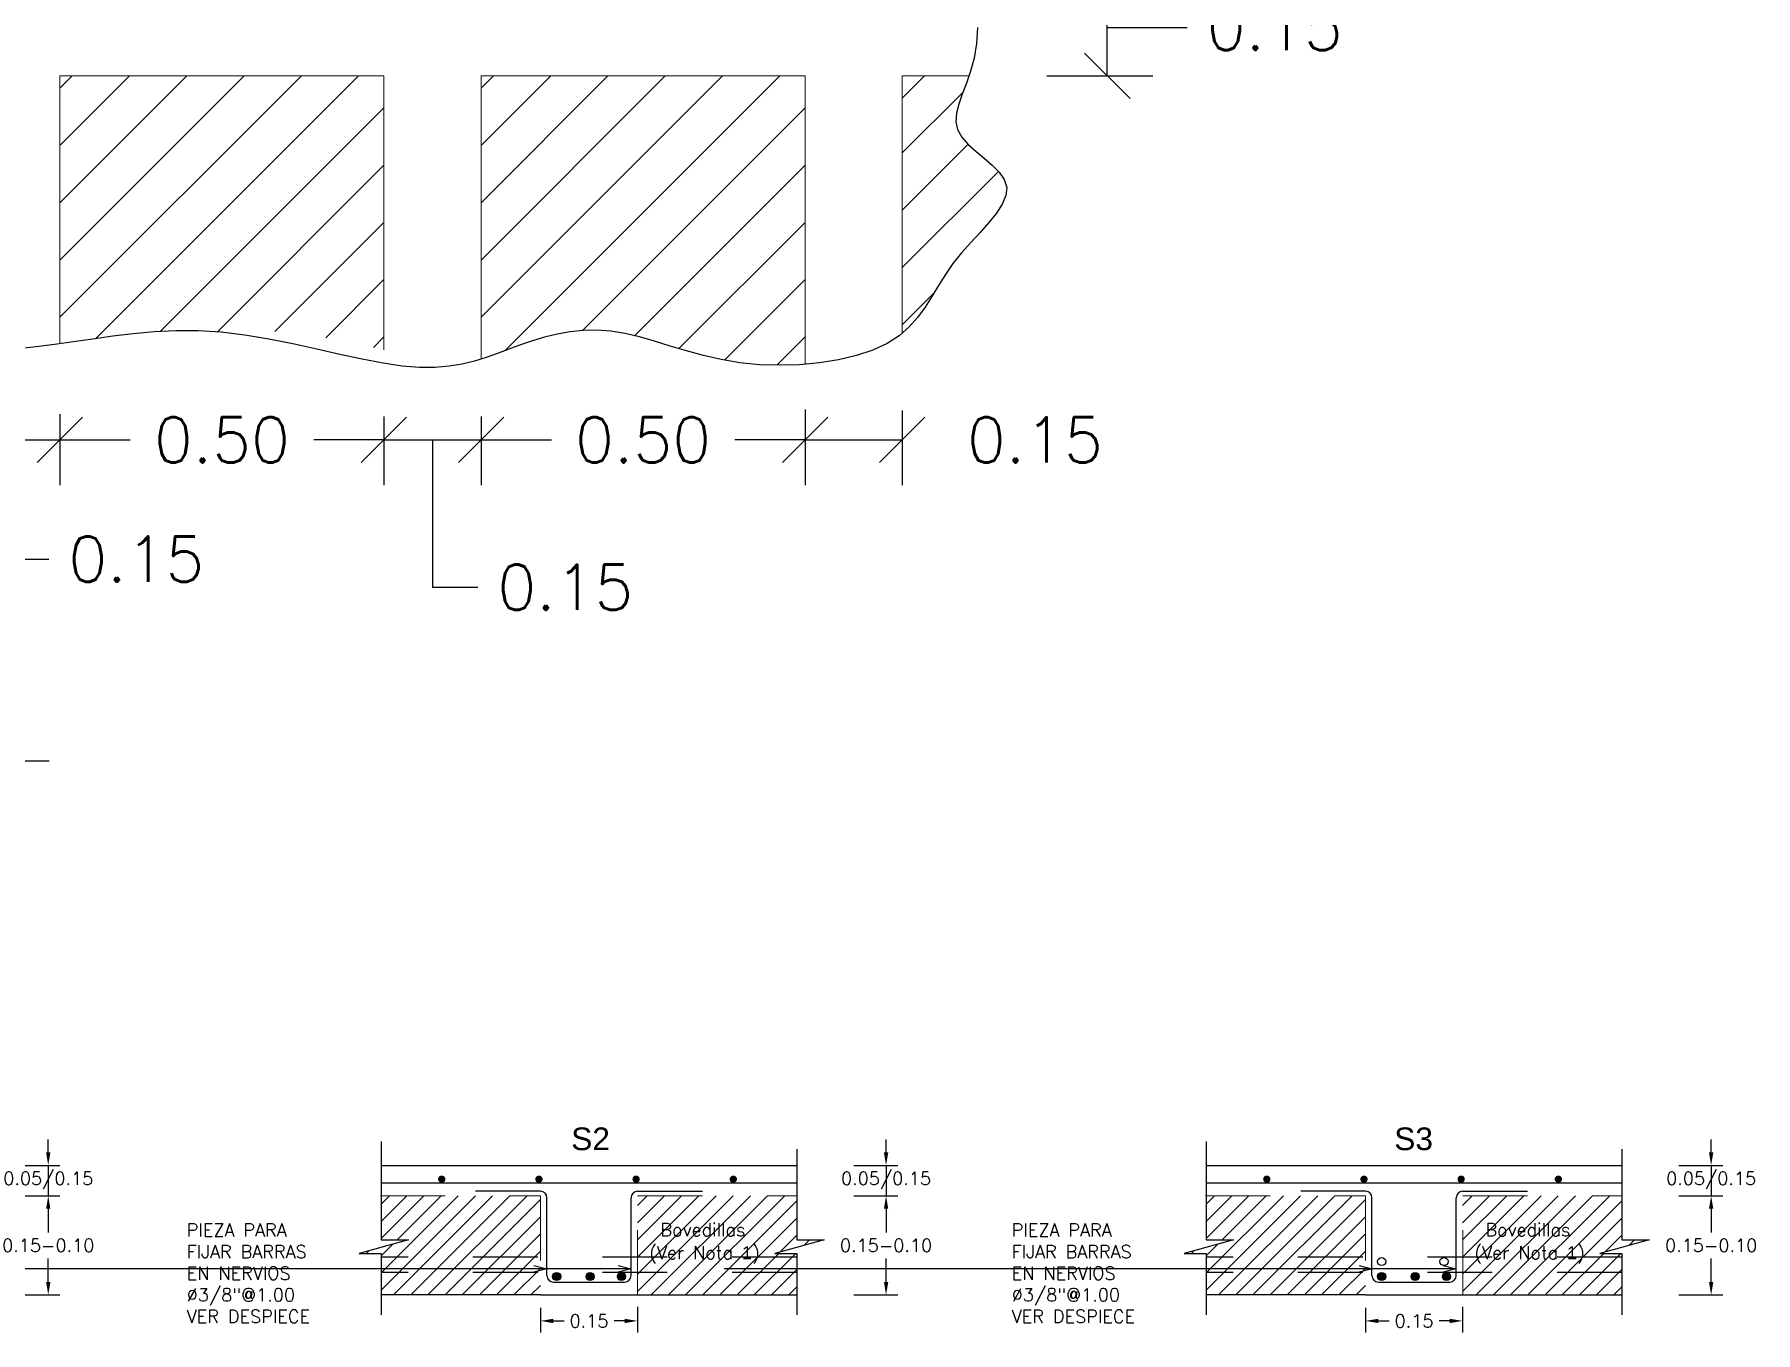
# Model space of a CAD drawing. Header units: metres. Extents: x -44 to 358, y -286 to 66.
# Drawn here: x 6.438 to 9.094, y 18.957 to 20.96 of the extents above; entities that cross this region are included whole.
import ezdxf

# ---------------------------------------------------------------- set-up
doc = ezdxf.new("R2010")
doc.units = ezdxf.units.M
doc.header["$LTSCALE"] = 0.3
doc.header["$PDMODE"] = 3
doc.linetypes.add('HIDDEN', pattern=[9.525, 6.35, -3.175])
doc.linetypes.add('HIDDEN2', pattern=[4.7625, 3.175, -1.5875])
for name, color, linetype in [('ACERO', 5, 'Continuous'), ('BORDE', 7, 'Continuous'), ('BP', 3, 'Continuous'), ('DIMTEXTO', 4, 'Continuous'), ('HATCH MUROS', 8, 'Continuous')]:
    doc.layers.add(name, color=color, linetype=linetype)
for name, color, linetype, lineweight in [('BOVEDILLA', 8, 'Continuous', 5), ('DETALLES', 7, 'Continuous', 20), ('Losa', 8, 'HIDDEN', 18)]:
    doc.layers.add(name, color=color, linetype=linetype, lineweight=lineweight)
doc.styles.add('Arial', font='arial.ttf')
doc.styles.add('SIMPLEX', font='simplex_.ttf', dxfattribs={"height": 0.2})
doc.styles.add('SMPLEX', font='simplex.shx')
doc.dimstyles.new('DIM-30', dxfattribs={"dimscale": 0.35, "dimtxt": 0.2, "dimasz": 0.2, "dimexe": 0.2, "dimexo": 0.2, "dimgap": 0.1, "dimtad": 0, "dimtih": 1, "dimtoh": 1, "dimzin": 0, "dimdsep": 46, "dimtxsty": 'SMPLEX', "dimblk1": 'OBLIQUE', "dimblk2": 'OBLIQUE', "dimsah": 1, "dimcen": 0.2, "dimclrd": 4, "dimclre": 4, "dimclrt": 4, "dimadec": 0, "dimazin": 0, "dimtfac": 1, "dimtmove": 0, "dimatfit": 3, "dimldrblk": 'OPEN30', "dimfxl": 1, "dimtolj": 1, "dimtzin": 0, "dimarcsym": 0})
doc.dimstyles.new('DIM10', dxfattribs={"dimscale": 0.1, "dimtxt": 0.2, "dimasz": 0.2, "dimexe": 0.18, "dimexo": 0.0625, "dimgap": 0.1, "dimtad": 0, "dimtih": 1, "dimtoh": 1, "dimzin": 0, "dimdsep": 46, "dimtxsty": 'SIMPLEX', "dimcen": 0.09, "dimclrd": 4, "dimclre": 4, "dimclrt": 4, "dimadec": 0, "dimazin": 0, "dimtfac": 1, "dimtofl": 0, "dimtmove": 0, "dimatfit": 3, "dimfxl": 0.5, "dimfxlon": 1, "dimtolj": 1, "dimtzin": 0, "dimarcsym": 0})
pattern_1 = [(45, (-873.293975, 829.659767), (-0.01325825215, 0.01325825215), [])]
pattern_2 = [(45, (-872.020597, 829.659767), (-0.01325825215, 0.01325825215), [])]

# ---------------------------------------------------------------- blocks, each defined once
blk = doc.blocks.new('_OBLIQUE')
at = {"color": 0, "linetype": 'ByBlock'}
blk.add_line((-0.5, -0.5), (0.5, 0.5), dxfattribs=at)
blk = doc.blocks.new('*D461')
at = {"layer": 'DEFPOINTS', "color": 0, "transparency": 16777216}
for p in [(7.9326, 21.0462), (8.0937, 21.0462), (7.9302, 20.8962)]:
    blk.add_point(p, dxfattribs=at)
at = {"layer": 'DIMTEXTO', "color": 4, "lineweight": -2, "transparency": 16777216}
for p, q in [((8.0026, 21.0462), (8.1637, 21.0462)), ((8.0937, 20.8962), (8.0937, 21.0462)), ((8.0937, 20.9712), (8.1471, 20.9712)), ((8.1471, 20.9712), (8.2171, 20.9712)), ((8.0002, 20.8962), (8.1637, 20.8962))]:
    blk.add_line(p, q, dxfattribs=at)
at = {"layer": 'DIMTEXTO', "color": 4, "lineweight": -2, "transparency": 16777216, "xscale": 0.06999999999999999, "yscale": 0.06999999999999999, "zscale": 0.06999999999999999}
for p, rotation in [((8.0937, 21.0462), 90), ((8.0937, 20.8962), 270)]:
    blk.add_blockref('_OBLIQUE', p, dxfattribs=dict(at, rotation=rotation))
at = {"layer": 'DIMTEXTO', "color": 4, "transparency": 16777216, "insert": (8.3521, 20.9712), "char_height": 0.07, "attachment_point": 5, "style": 'SMPLEX'}
blk.add_mtext('\\A1;0.15', dxfattribs=at)
blk = doc.blocks.new('_Open30')
at = {"color": 0, "lineweight": -2}
for p, q in [((-1, 0.268), (0, 0)), ((0, 0), (-1, -0.268)), ((0, 0), (-1, 0))]:
    blk.add_line(p, q, dxfattribs=at)
blk = doc.blocks.new('*D465')
at = {"layer": 'DEFPOINTS', "color": 0, "transparency": 16777216}
for p in [(6.3316, 20.4502), (6.4772, 20.4444), (6.4772, 20.3345)]:
    blk.add_point(p, dxfattribs=at)
at = {"layer": 'DIMTEXTO', "color": 4, "lineweight": -2, "transparency": 16777216}
for p, q in [((6.3316, 20.3802), (6.3316, 20.2645)), ((6.4772, 20.3744), (6.4772, 20.2645)), ((6.3316, 20.3345), (6.4772, 20.3345)), ((6.4044, 20.3345), (6.3901, 20.1505)), ((6.3901, 20.1505), (6.4601, 20.1505))]:
    blk.add_line(p, q, dxfattribs=at)
at = {"layer": 'DIMTEXTO', "color": 4, "lineweight": -2, "transparency": 16777216, "xscale": 0.06999999999999999, "yscale": 0.06999999999999999, "zscale": 0.06999999999999999, "rotation": 180}
blk.add_blockref('_OBLIQUE', (6.3316, 20.3345), dxfattribs=at)
at = {"layer": 'DIMTEXTO', "color": 4, "lineweight": -2, "transparency": 16777216, "xscale": 0.06999999999999999, "yscale": 0.06999999999999999, "zscale": 0.06999999999999999}
blk.add_blockref('_OBLIQUE', (6.4772, 20.3345), dxfattribs=at)
at = {"layer": 'DIMTEXTO', "color": 4, "transparency": 16777216, "insert": (6.5951, 20.1505), "char_height": 0.07, "attachment_point": 5, "style": 'SMPLEX'}
blk.add_mtext('\\A1;0.15', dxfattribs=at)
blk = doc.blocks.new('*D466')
at = {"layer": 'DEFPOINTS', "color": 0, "transparency": 16777216}
for p in [(6.4772, 20.4444), (6.9772, 20.4404), (6.9772, 20.3345)]:
    blk.add_point(p, dxfattribs=at)
at = {"layer": 'DIMTEXTO', "color": 4, "lineweight": -2, "transparency": 16777216}
for p, q in [((6.4772, 20.3744), (6.4772, 20.2645)), ((6.9772, 20.3704), (6.9772, 20.2645)), ((6.4772, 20.3345), (6.5856, 20.3345)), ((6.9772, 20.3345), (6.8689, 20.3345))]:
    blk.add_line(p, q, dxfattribs=at)
at = {"layer": 'DIMTEXTO', "color": 4, "lineweight": -2, "transparency": 16777216, "xscale": 0.06999999999999999, "yscale": 0.06999999999999999, "zscale": 0.06999999999999999, "rotation": 180}
blk.add_blockref('_OBLIQUE', (6.4772, 20.3345), dxfattribs=at)
at = {"layer": 'DIMTEXTO', "color": 4, "lineweight": -2, "transparency": 16777216, "xscale": 0.06999999999999999, "yscale": 0.06999999999999999, "zscale": 0.06999999999999999}
blk.add_blockref('_OBLIQUE', (6.9772, 20.3345), dxfattribs=at)
at = {"layer": 'DIMTEXTO', "color": 4, "transparency": 16777216, "insert": (6.7272, 20.3345), "char_height": 0.07, "attachment_point": 5, "style": 'SMPLEX'}
blk.add_mtext('\\A1;0.50', dxfattribs=at)
blk = doc.blocks.new('*D467')
at = {"layer": 'DEFPOINTS', "color": 0, "transparency": 16777216}
for p in [(6.9772, 20.4404), (7.1272, 20.4405), (7.1272, 20.3345)]:
    blk.add_point(p, dxfattribs=at)
at = {"layer": 'DIMTEXTO', "color": 4, "lineweight": -2, "transparency": 16777216}
for p, q in [((6.9772, 20.3704), (6.9772, 20.2645)), ((7.1272, 20.3705), (7.1272, 20.2645)), ((6.9772, 20.3345), (7.1272, 20.3345)), ((7.0522, 20.3345), (7.0522, 20.107)), ((7.0522, 20.107), (7.1222, 20.107))]:
    blk.add_line(p, q, dxfattribs=at)
at = {"layer": 'DIMTEXTO', "color": 4, "lineweight": -2, "transparency": 16777216, "xscale": 0.06999999999999999, "yscale": 0.06999999999999999, "zscale": 0.06999999999999999, "rotation": 180}
blk.add_blockref('_OBLIQUE', (6.9772, 20.3345), dxfattribs=at)
at = {"layer": 'DIMTEXTO', "color": 4, "lineweight": -2, "transparency": 16777216, "xscale": 0.06999999999999999, "yscale": 0.06999999999999999, "zscale": 0.06999999999999999}
blk.add_blockref('_OBLIQUE', (7.1272, 20.3345), dxfattribs=at)
at = {"layer": 'DIMTEXTO', "color": 4, "transparency": 16777216, "insert": (7.2572, 20.107), "char_height": 0.07, "attachment_point": 5, "style": 'SMPLEX'}
blk.add_mtext('\\A1;0.15', dxfattribs=at)
blk = doc.blocks.new('*D468')
at = {"layer": 'DEFPOINTS', "color": 0, "transparency": 16777216}
for p in [(7.1272, 20.4405), (7.6272, 20.4513), (7.6272, 20.3345)]:
    blk.add_point(p, dxfattribs=at)
at = {"layer": 'DIMTEXTO', "color": 4, "lineweight": -2, "transparency": 16777216}
for p, q in [((7.6272, 20.3813), (7.6272, 20.2645)), ((7.1272, 20.3705), (7.1272, 20.2645)), ((7.1272, 20.3345), (7.2356, 20.3345)), ((7.6272, 20.3345), (7.5189, 20.3345))]:
    blk.add_line(p, q, dxfattribs=at)
at = {"layer": 'DIMTEXTO', "color": 4, "lineweight": -2, "transparency": 16777216, "xscale": 0.06999999999999999, "yscale": 0.06999999999999999, "zscale": 0.06999999999999999, "rotation": 180}
blk.add_blockref('_OBLIQUE', (7.1272, 20.3345), dxfattribs=at)
at = {"layer": 'DIMTEXTO', "color": 4, "lineweight": -2, "transparency": 16777216, "xscale": 0.06999999999999999, "yscale": 0.06999999999999999, "zscale": 0.06999999999999999}
blk.add_blockref('_OBLIQUE', (7.6272, 20.3345), dxfattribs=at)
at = {"layer": 'DIMTEXTO', "color": 4, "transparency": 16777216, "insert": (7.3772, 20.3345), "char_height": 0.07, "attachment_point": 5, "style": 'SMPLEX'}
blk.add_mtext('\\A1;0.50', dxfattribs=at)
blk = doc.blocks.new('*D469')
at = {"layer": 'DEFPOINTS', "color": 0, "transparency": 16777216}
for p in [(7.6272, 20.4513), (7.7772, 20.4498), (7.7772, 20.3345)]:
    blk.add_point(p, dxfattribs=at)
at = {"layer": 'DIMTEXTO', "color": 4, "lineweight": -2, "transparency": 16777216}
for p, q in [((7.6272, 20.3813), (7.6272, 20.2645)), ((7.7772, 20.3798), (7.7772, 20.2645)), ((7.6272, 20.3345), (7.7772, 20.3345))]:
    blk.add_line(p, q, dxfattribs=at)
at = {"layer": 'DIMTEXTO', "color": 4, "lineweight": -2, "transparency": 16777216, "xscale": 0.06999999999999999, "yscale": 0.06999999999999999, "zscale": 0.06999999999999999, "rotation": 180}
blk.add_blockref('_OBLIQUE', (7.6272, 20.3345), dxfattribs=at)
at = {"layer": 'DIMTEXTO', "color": 4, "lineweight": -2, "transparency": 16777216, "xscale": 0.06999999999999999, "yscale": 0.06999999999999999, "zscale": 0.06999999999999999}
blk.add_blockref('_OBLIQUE', (7.7772, 20.3345), dxfattribs=at)
at = {"layer": 'DIMTEXTO', "color": 4, "transparency": 16777216, "insert": (7.982, 20.3345), "char_height": 0.07, "attachment_point": 5, "style": 'SMPLEX'}
blk.add_mtext('\\A1;0.15', dxfattribs=at)
blk = doc.blocks.new('*D199')
at = {"layer": 'DEFPOINTS', "color": 0, "transparency": 16777216}
for p in [(7.2187, 19.0013), (7.3687, 19.0029), (7.3687, 18.9748)]:
    blk.add_point(p, dxfattribs=at)
at = {"layer": 'DIMTEXTO', "color": 4, "lineweight": -2, "transparency": 16777216}
for p, q in [((7.2187, 18.995), (7.2187, 18.9568)), ((7.3687, 18.9966), (7.3687, 18.9568)), ((7.2387, 18.9748), (7.2552, 18.9748)), ((7.3487, 18.9748), (7.3323, 18.9748))]:
    blk.add_line(p, q, dxfattribs=at)
at = {"layer": 'DIMTEXTO', "color": 4, "transparency": 16777216}
for points in [[(7.2387, 18.9781), (7.2387, 18.9714), (7.2187, 18.9748)], [(7.3487, 18.9781), (7.3487, 18.9714), (7.3687, 18.9748)]]:
    blk.add_solid(points, dxfattribs=at)
at = {"layer": 'DIMTEXTO', "color": 4, "transparency": 16777216, "insert": (7.2937, 18.9748), "char_height": 0.02, "attachment_point": 5, "style": 'SMPLEX'}
blk.add_mtext('\\A1;0.15', dxfattribs=at)
blk = doc.blocks.new('*D200')
at = {"layer": 'DEFPOINTS', "color": 0, "transparency": 16777216}
for p in [(8.4921, 19.0013), (8.6421, 19.0029), (8.6421, 18.9748)]:
    blk.add_point(p, dxfattribs=at)
at = {"layer": 'DIMTEXTO', "color": 4, "lineweight": -2, "transparency": 16777216}
for p, q in [((8.4921, 18.995), (8.4921, 18.9568)), ((8.6421, 18.9966), (8.6421, 18.9568)), ((8.5121, 18.9748), (8.5286, 18.9748)), ((8.6221, 18.9748), (8.6057, 18.9748))]:
    blk.add_line(p, q, dxfattribs=at)
at = {"layer": 'DIMTEXTO', "color": 4, "transparency": 16777216}
for points in [[(8.5121, 18.9781), (8.5121, 18.9714), (8.4921, 18.9748)], [(8.6221, 18.9781), (8.6221, 18.9714), (8.6421, 18.9748)]]:
    blk.add_solid(points, dxfattribs=at)
at = {"layer": 'DIMTEXTO', "color": 4, "transparency": 16777216, "insert": (8.5671, 18.9748), "char_height": 0.02, "attachment_point": 5, "style": 'SMPLEX'}
blk.add_mtext('\\A1;0.15', dxfattribs=at)
blk = doc.blocks.new('*D368')
at = {"layer": 'DEFPOINTS', "color": 0, "transparency": 16777216}
for p in [(8.8879, 19.2148), (8.8879, 19.1678), (9.0256, 19.1678)]:
    blk.add_point(p, dxfattribs=at)
at = {"layer": 'DIMTEXTO', "color": 4, "lineweight": -2, "transparency": 16777216}
for p, q in [((9.0256, 19.2348), (9.0256, 19.2548)), ((8.9756, 19.2148), (9.0436, 19.2148)), ((9.0256, 19.2148), (9.0256, 19.1678)), ((8.9756, 19.1678), (9.0436, 19.1678)), ((9.0256, 19.1478), (9.0256, 19.1278))]:
    blk.add_line(p, q, dxfattribs=at)
at = {"layer": 'DIMTEXTO', "color": 4, "transparency": 16777216}
for points in [[(9.0223, 19.2348), (9.029, 19.2348), (9.0256, 19.2148)], [(9.0223, 19.1478), (9.029, 19.1478), (9.0256, 19.1678)]]:
    blk.add_solid(points, dxfattribs=at)
at = {"layer": 'DIMTEXTO', "color": 4, "transparency": 16777216, "insert": (9.0256, 19.1913), "char_height": 0.02, "attachment_point": 5, "style": 'SMPLEX'}
blk.add_mtext('\\A1;0.05/0.15', dxfattribs=at)
blk = doc.blocks.new('*D684')
at = {"layer": 'DEFPOINTS', "color": 0, "transparency": 16777216}
for p in [(8.8879, 19.1678), (8.8879, 19.0148), (9.0256, 19.0148)]:
    blk.add_point(p, dxfattribs=at)
at = {"layer": 'DIMTEXTO', "color": 4, "lineweight": -2, "transparency": 16777216}
for p, q in [((8.9756, 19.1678), (9.0436, 19.1678)), ((9.0256, 19.1478), (9.0256, 19.1113)), ((9.0256, 19.0348), (9.0256, 19.0713)), ((8.9756, 19.0148), (9.0436, 19.0148))]:
    blk.add_line(p, q, dxfattribs=at)
at = {"layer": 'DIMTEXTO', "color": 4, "transparency": 16777216}
for points in [[(9.0223, 19.1478), (9.029, 19.1478), (9.0256, 19.1678)], [(9.0223, 19.0348), (9.029, 19.0348), (9.0256, 19.0148)]]:
    blk.add_solid(points, dxfattribs=at)
at = {"layer": 'DIMTEXTO', "color": 4, "transparency": 16777216, "insert": (9.0256, 19.0913), "char_height": 0.02, "width": 0.057143, "attachment_point": 5, "style": 'SMPLEX'}
blk.add_mtext('\\A1;0.15-0.10', dxfattribs=at)
blk = doc.blocks.new('*D685')
at = {"layer": 'DEFPOINTS', "color": 0, "transparency": 16777216}
for p in [(7.6145, 19.2148), (7.6145, 19.1678), (7.7522, 19.1678)]:
    blk.add_point(p, dxfattribs=at)
at = {"layer": 'DIMTEXTO', "color": 4, "lineweight": -2, "transparency": 16777216}
for p, q in [((7.7522, 19.2348), (7.7522, 19.2548)), ((7.7022, 19.2148), (7.7702, 19.2148)), ((7.7522, 19.2148), (7.7522, 19.1678)), ((7.7022, 19.1678), (7.7702, 19.1678)), ((7.7522, 19.1478), (7.7522, 19.1278))]:
    blk.add_line(p, q, dxfattribs=at)
at = {"layer": 'DIMTEXTO', "color": 4, "transparency": 16777216}
for points in [[(7.7489, 19.2348), (7.7556, 19.2348), (7.7522, 19.2148)], [(7.7489, 19.1478), (7.7556, 19.1478), (7.7522, 19.1678)]]:
    blk.add_solid(points, dxfattribs=at)
at = {"layer": 'DIMTEXTO', "color": 4, "transparency": 16777216, "insert": (7.7522, 19.1913), "char_height": 0.02, "attachment_point": 5, "style": 'SMPLEX'}
blk.add_mtext('\\A1;0.05/0.15', dxfattribs=at)
blk = doc.blocks.new('*D686')
at = {"layer": 'DEFPOINTS', "color": 0, "transparency": 16777216}
for p in [(7.6145, 19.1678), (7.6145, 19.0148), (7.7522, 19.0148)]:
    blk.add_point(p, dxfattribs=at)
at = {"layer": 'DIMTEXTO', "color": 4, "lineweight": -2, "transparency": 16777216}
for p, q in [((7.7022, 19.1678), (7.7702, 19.1678)), ((7.7522, 19.1478), (7.7522, 19.1113)), ((7.7522, 19.0348), (7.7522, 19.0713)), ((7.7022, 19.0148), (7.7702, 19.0148))]:
    blk.add_line(p, q, dxfattribs=at)
at = {"layer": 'DIMTEXTO', "color": 4, "transparency": 16777216}
for points in [[(7.7489, 19.1478), (7.7556, 19.1478), (7.7522, 19.1678)], [(7.7489, 19.0348), (7.7556, 19.0348), (7.7522, 19.0148)]]:
    blk.add_solid(points, dxfattribs=at)
at = {"layer": 'DIMTEXTO', "color": 4, "transparency": 16777216, "insert": (7.7522, 19.0913), "char_height": 0.02, "width": 0.057143, "attachment_point": 5, "style": 'SMPLEX'}
blk.add_mtext('\\A1;0.15-0.10', dxfattribs=at)
blk = doc.blocks.new('*D687')
at = {"layer": 'DEFPOINTS', "color": 0, "transparency": 16777216}
for p in [(6.3213, 19.2148), (6.3213, 19.1678), (6.4591, 19.1678)]:
    blk.add_point(p, dxfattribs=at)
at = {"layer": 'DIMTEXTO', "color": 4, "lineweight": -2, "transparency": 16777216}
for p, q in [((6.4591, 19.2348), (6.4591, 19.2548)), ((6.4091, 19.2148), (6.4771, 19.2148)), ((6.4591, 19.2148), (6.4591, 19.1678)), ((6.4091, 19.1678), (6.4771, 19.1678)), ((6.4591, 19.1478), (6.4591, 19.1278))]:
    blk.add_line(p, q, dxfattribs=at)
at = {"layer": 'DIMTEXTO', "color": 4, "transparency": 16777216}
for points in [[(6.4558, 19.2348), (6.4624, 19.2348), (6.4591, 19.2148)], [(6.4558, 19.1478), (6.4624, 19.1478), (6.4591, 19.1678)]]:
    blk.add_solid(points, dxfattribs=at)
at = {"layer": 'DIMTEXTO', "color": 4, "transparency": 16777216, "insert": (6.4591, 19.1913), "char_height": 0.02, "attachment_point": 5, "style": 'SMPLEX'}
blk.add_mtext('\\A1;0.05/0.15', dxfattribs=at)
blk = doc.blocks.new('*D688')
at = {"layer": 'DEFPOINTS', "color": 0, "transparency": 16777216}
for p in [(6.3213, 19.1678), (6.3213, 19.0148), (6.4591, 19.0148)]:
    blk.add_point(p, dxfattribs=at)
at = {"layer": 'DIMTEXTO', "color": 4, "lineweight": -2, "transparency": 16777216}
for p, q in [((6.4091, 19.1678), (6.4771, 19.1678)), ((6.4591, 19.1478), (6.4591, 19.1113)), ((6.4591, 19.0348), (6.4591, 19.0713)), ((6.4091, 19.0148), (6.4771, 19.0148))]:
    blk.add_line(p, q, dxfattribs=at)
at = {"layer": 'DIMTEXTO', "color": 4, "transparency": 16777216}
for points in [[(6.4558, 19.1478), (6.4624, 19.1478), (6.4591, 19.1678)], [(6.4558, 19.0348), (6.4624, 19.0348), (6.4591, 19.0148)]]:
    blk.add_solid(points, dxfattribs=at)
at = {"layer": 'DIMTEXTO', "color": 4, "transparency": 16777216, "insert": (6.4591, 19.0913), "char_height": 0.02, "width": 0.057143, "attachment_point": 5, "style": 'SMPLEX'}
blk.add_mtext('\\A1;0.15-0.10', dxfattribs=at)

msp = doc.modelspace()

# ---------------------------------------------------------------- hatches: boundary and pattern name
at = {"layer": 'ACERO'}
h = msp.add_hatch(color=256, dxfattribs=at)
edge = h.paths.add_edge_path()
edge.add_arc((7.2437444, 19.0432845), 0.00625, 0, 360)
h = msp.add_hatch(color=256, dxfattribs=at)
edge = h.paths.add_edge_path()
edge.add_arc((7.2953596, 19.0432845), 0.00625, 0, 360)
h = msp.add_hatch(color=256, dxfattribs=at)
edge = h.paths.add_edge_path()
edge.add_arc((7.3437444, 19.0432845), 0.00625, 0, 360)
h = msp.add_hatch(color=256, dxfattribs=at)
edge = h.paths.add_edge_path()
edge.add_arc((8.517122, 19.0432845), 0.00625, 0, 360)
h = msp.add_hatch(color=256, dxfattribs=at)
edge = h.paths.add_edge_path()
edge.add_arc((8.5687372, 19.0432845), 0.00625, 0, 360)
h = msp.add_hatch(color=256, dxfattribs=at)
edge = h.paths.add_edge_path()
edge.add_arc((8.617122, 19.0432845), 0.00625, 0, 360)
at = {"layer": 'HATCH MUROS'}
h = msp.add_hatch(dxfattribs=at)
h.set_pattern_fill('ANSI31', color=8, scale=0.15, style=0)
h.set_pattern_definition(pattern_1)
h.paths.add_polyline_path([(6.9730085, 19.07893), (6.9388535, 19.07893), (7.0150453, 19.0999175), (6.9730085, 19.0999175), (6.9730085, 19.1677845), (7.2187564, 19.1677845), (7.2187564, 19.0147845), (6.9730085, 19.0147845)])
h = msp.add_hatch(dxfattribs=at)
h.set_pattern_fill('ANSI31', color=8, scale=0.15, style=0)
h.set_pattern_definition(pattern_1)
h.paths.add_polyline_path([(7.6144803, 19.07893), (7.5803253, 19.07893), (7.6565171, 19.0999175), (7.6144803, 19.0999175), (7.6144803, 19.1677845), (7.3687324, 19.1677845), (7.3687324, 19.0147845), (7.6144803, 19.0147845)])
h = msp.add_hatch(dxfattribs=at)
h.set_pattern_fill('ANSI31', color=8, scale=0.15, style=0)
h.set_pattern_definition(pattern_2)
h.paths.add_polyline_path([(8.2463861, 19.07893), (8.2122311, 19.07893), (8.2884229, 19.0999175), (8.2463861, 19.0999175), (8.2463861, 19.1677845), (8.492134, 19.1677845), (8.492128, 19.0147845), (8.2463801, 19.0147845)])
h = msp.add_hatch(dxfattribs=at)
h.set_pattern_fill('ANSI31', color=8, scale=0.15, style=0)
h.set_pattern_definition(pattern_2)
h.paths.add_polyline_path([(8.8878579, 19.07893), (8.8537029, 19.07893), (8.9298947, 19.0999175), (8.8878579, 19.0999175), (8.8878579, 19.1677845), (8.64211, 19.1677845), (8.642116, 19.0147845), (8.8878639, 19.0147845)])

# ---------------------------------------------------------------- linework, layer by layer
at = {"layer": 'ACERO'}
for p, q in [((6.9730085, 19.1877845), (7.6144803, 19.1877845)), ((8.2463861, 19.1877845), (8.8878579, 19.1877845)), ((7.2187444, 19.1747845), (7.1187444, 19.1747845)), ((7.2287444, 19.0447845), (7.2287444, 19.1647845)), ((7.3587444, 19.0447845), (7.3587444, 19.1647845)), ((7.3687444, 19.1747845), (7.4687444, 19.1747845)), ((8.492122, 19.1747845), (8.392122, 19.1747845)), ((8.502122, 19.0447845), (8.502122, 19.1647845)), ((8.632122, 19.0447845), (8.632122, 19.1647845)), ((8.642122, 19.1747845), (8.742122, 19.1747845)), ((7.2387444, 19.0347845), (7.3487444, 19.0347845)), ((8.512122, 19.0347845), (8.622122, 19.0347845))]:
    msp.add_line(p, q, dxfattribs=at)
at = {"layer": 'ACERO', "linetype": 'HIDDEN', "ltscale": 0.0004}
for p, q in [((7.6144803, 19.0730246), (6.9727996, 19.0730246)), ((7.6144803, 19.0494514), (6.9727996, 19.0494514)), ((8.8878579, 19.0730246), (8.2461772, 19.0730246)), ((8.8878579, 19.0494514), (8.2461772, 19.0494514))]:
    msp.add_line(p, q, dxfattribs=at)
at = {"layer": 'ACERO', "const_width": 0.005625}
for points in [[(7.0636276, 19.1934959, 1), (7.0692526, 19.1934959, 1)], [(7.2136276, 19.1934959, 1), (7.2192526, 19.1934959, 1)], [(7.3636276, 19.1934959, 1), (7.3692526, 19.1934959, 1)], [(7.5136276, 19.1934959, 1), (7.5192526, 19.1934959, 1)], [(8.3370052, 19.1934959, 1), (8.3426302, 19.1934959, 1)], [(8.4870052, 19.1934959, 1), (8.4926302, 19.1934959, 1)], [(8.6370052, 19.1934959, 1), (8.6426302, 19.1934959, 1)], [(8.7870052, 19.1934959, 1), (8.7926302, 19.1934959, 1)]]:
    msp.add_lwpolyline(points, format="xyb", close=True, dxfattribs=at)
at = {"layer": 'ACERO'}
for centre in [(7.2437444, 19.0432845), (7.2953596, 19.0432845), (7.3437444, 19.0432845), (8.517122, 19.066402), (8.517122, 19.0432845), (8.5687372, 19.0432845), (8.6133802, 19.066402), (8.617122, 19.0432845)]:
    msp.add_circle(centre, 0.00625, dxfattribs=at)
for centre, start, end in [((7.2187444, 19.1647845), 0, 90), ((7.3687444, 19.1647845), 90, 180), ((8.492122, 19.1647845), 0, 90), ((8.642122, 19.1647845), 90, 180), ((7.2387444, 19.0447845), 180, 270), ((7.3487444, 19.0447845), 270, 0), ((8.512122, 19.0447845), 180, 270), ((8.622122, 19.0447845), 270, 0)]:
    msp.add_arc(centre, 0.01, start, end, dxfattribs=at)
at = {"layer": 'BORDE'}
for p, q in [((6.9730085, 19.2147845), (7.6144803, 19.2147845)), ((8.2463861, 19.2147845), (8.8878579, 19.2147845)), ((7.2187444, 19.0147845), (6.9730085, 19.0147845)), ((7.2187444, 19.0147845), (7.3687444, 19.0147845)), ((7.3687444, 19.0147845), (7.6144803, 19.0147845)), ((8.492122, 19.0147845), (8.2463861, 19.0147845)), ((8.492122, 19.0147845), (8.642122, 19.0147845)), ((8.642122, 19.0147845), (8.8878579, 19.0147845))]:
    msp.add_line(p, q, dxfattribs=at)
at = {"layer": 'BOVEDILLA'}
for p, q in [((7.1272432, 20.6121305), (7.411336, 20.8962233)), ((7.1272432, 20.5237421), (7.4997244, 20.8962233)), ((7.1643572, 20.4724678), (7.5881127, 20.8962233)), ((7.7772432, 20.8621483), (7.8113182, 20.8962233))]:
    msp.add_line(p, q, dxfattribs=at)
for points in [[(6.9772432, 20.4736693), (6.9772432, 20.8962233), (6.4772432, 20.8962233), (6.4772432, 20.4827054)], [(7.6272432, 20.4512986), (7.6272432, 20.8962233), (7.1272432, 20.8962233), (7.1272432, 20.4594519)], [(7.880117, 20.8962233), (7.7772432, 20.8962233), (7.7772432, 20.4995087)]]:
    msp.add_lwpolyline(points, dxfattribs=at)
at = {"layer": 'BP'}
for points in [[(7.8933026, 20.9708629), (7.8918958, 20.9462258), (7.8881096, 20.923761), (7.882585, 20.9033815), (7.8762062, 20.8848805), (7.8698571, 20.8680511), (7.864422, 20.8526865), (7.8607849, 20.8385798), (7.8598298, 20.8255242), (7.8624407, 20.8133128), (7.8691516, 20.8017448), (7.8790945, 20.7906431), (7.8910514, 20.7798364), (7.9038042, 20.7691535), (7.9161348, 20.7584233), (7.9268252, 20.7474747), (7.9346571, 20.7361363), (7.9384126, 20.7242371), (7.9372249, 20.7116414), (7.9316329, 20.6983556), (7.9225269, 20.6844216), (7.9107972, 20.6698814), (7.8973342, 20.654777), (7.883028, 20.6391501), (7.868769, 20.6230429), (7.8554475, 20.6064971), (7.8436889, 20.5895936), (7.8330583, 20.5725683), (7.8228561, 20.5556957), (7.8123827, 20.5392507), (7.8009383, 20.5235079), (7.7878232, 20.5087421), (7.7723379, 20.4952278), (7.7537825, 20.4832398), (7.7316833, 20.4730104), (7.70647, 20.4646024), (7.6787982, 20.4580363), (7.6493235, 20.4533326), (7.6187015, 20.4505118), (7.5875878, 20.4495942), (7.556638, 20.4506005), (7.5265077, 20.4535509), (7.4977227, 20.458374), (7.4702899, 20.4646296), (7.4440864, 20.4717858), (7.4189891, 20.4793103), (7.3948753, 20.4866711), (7.371622, 20.4933361), (7.3491062, 20.4987731), (7.3272051, 20.5024501), (7.3058161, 20.5039714), (7.2849189, 20.5034871), (7.2645133, 20.5012836), (7.2445995, 20.4976476), (7.2251773, 20.4928654), (7.2062469, 20.4872238), (7.1878081, 20.481009), (7.1698611, 20.4745078), (7.1523306, 20.46801), (7.1348411, 20.4618191), (7.1169418, 20.4562423), (7.098182, 20.4515863), (7.0781111, 20.4481583), (7.0562782, 20.4462653), (7.0322327, 20.4462141), (7.0055238, 20.4483118), (6.9758647, 20.4527119), (6.9436241, 20.4589539), (6.9093348, 20.4664239), (6.8735295, 20.4745078), (6.8367407, 20.4825917), (6.7995013, 20.4900617), (6.7623437, 20.4963037), (6.7258008, 20.5007038), (6.6903062, 20.5028151), (6.6558974, 20.5028595), (6.622513, 20.5012256), (6.5900915, 20.4983025), (6.5585715, 20.4944788), (6.5278914, 20.4901435), (6.4979899, 20.4856854), (6.4688054, 20.4814934), (6.4402732, 20.4779085), (6.4123145, 20.4750808)], [(7.8933026, 20.9708629), (7.8918958, 20.9462258), (7.8881096, 20.923761), (7.882585, 20.9033815), (7.8762062, 20.8848805), (7.8698571, 20.8680511), (7.864422, 20.8526865), (7.8607849, 20.8385798), (7.8598298, 20.8255242), (7.8624407, 20.8133128), (7.8691516, 20.8017448), (7.8790945, 20.7906431), (7.8910514, 20.7798364), (7.9038042, 20.7691535), (7.9161348, 20.7584233), (7.9268252, 20.7474747), (7.9346571, 20.7361363), (7.9384126, 20.7242371), (7.9372249, 20.7116414), (7.9316329, 20.6983556), (7.9225269, 20.6844216), (7.9107972, 20.6698814), (7.8973342, 20.654777), (7.883028, 20.6391501), (7.868769, 20.6230429), (7.8554475, 20.6064971), (7.8436889, 20.5895936), (7.8330583, 20.5725683), (7.8228561, 20.5556957), (7.8123827, 20.5392507), (7.8009383, 20.5235079), (7.7878232, 20.5087421), (7.7723379, 20.4952278), (7.7537825, 20.4832398), (7.7316833, 20.4730104), (7.70647, 20.4646024), (7.6787982, 20.4580363), (7.6493235, 20.4533326), (7.6187015, 20.4505118), (7.5875878, 20.4495942), (7.556638, 20.4506005), (7.5265077, 20.4535509), (7.4977227, 20.458374), (7.4702899, 20.4646296), (7.4440864, 20.4717858), (7.4189891, 20.4793103), (7.3948753, 20.4866711), (7.371622, 20.4933361), (7.3491062, 20.4987731), (7.3272051, 20.5024501), (7.3058161, 20.5039714), (7.2849189, 20.5034871), (7.2645133, 20.5012836), (7.2445995, 20.4976476), (7.2251773, 20.4928654), (7.2062469, 20.4872238), (7.1878081, 20.481009), (7.1698611, 20.4745078), (7.1523306, 20.46801), (7.1348411, 20.4618191), (7.1169418, 20.4562423), (7.098182, 20.4515863), (7.0781111, 20.4481583), (7.0562782, 20.4462653), (7.0322327, 20.4462141), (7.0055238, 20.4483118), (6.9758647, 20.4527119), (6.9436241, 20.4589539), (6.9093348, 20.4664239), (6.8735295, 20.4745078), (6.8367407, 20.4825917), (6.7995013, 20.4900617), (6.7623437, 20.4963037), (6.7258008, 20.5007038), (6.6903062, 20.5028151), (6.6558974, 20.5028595), (6.622513, 20.5012256), (6.5900915, 20.4983025), (6.5585715, 20.4944788), (6.5278914, 20.4901435), (6.4979899, 20.4856854), (6.4688054, 20.4814934), (6.4402732, 20.4779085), (6.4123145, 20.4750808)], [(6.9730085, 19.2516478), (6.9730085, 19.0999175), (7.0150453, 19.0999175), (6.9388535, 19.07893), (6.9730085, 19.07893), (6.9730085, 18.9842109)], [(7.6144803, 19.2400495), (7.6144803, 19.0999175), (7.6565171, 19.0999175), (7.5803253, 19.07893), (7.6144803, 19.07893), (7.6144803, 18.9842109)], [(8.2463861, 19.2516478), (8.2463861, 19.0999175), (8.2884229, 19.0999175), (8.2122311, 19.07893), (8.2463861, 19.07893), (8.2463861, 18.9842109)], [(8.8878579, 19.2400495), (8.8878579, 19.0999175), (8.9298947, 19.0999175), (8.8537029, 19.07893), (8.8878579, 19.07893), (8.8878579, 18.9842109)]]:
    msp.add_lwpolyline(points, dxfattribs=at)
at = {"layer": 'DETALLES', "color": 6, "lineweight": 25, "ltscale": 0.01}
msp.add_lwpolyline([(6.4605333, 19.8384978), (6.3679162, 19.8384978), (6.3679162, 20.1074747)], dxfattribs=at)
at = {"layer": 'HATCH MUROS'}
for p, q in [((6.4772432, 20.8772955), (6.496171, 20.8962233)), ((6.4772432, 20.7889072), (6.5845594, 20.8962233)), ((6.4772432, 20.7005188), (6.6729477, 20.8962233)), ((6.4772432, 20.6121305), (6.761336, 20.8962233)), ((6.4772432, 20.5237421), (6.8497244, 20.8962233)), ((6.5327145, 20.4908251), (6.9381127, 20.8962233)), ((7.1272432, 20.8772955), (7.146171, 20.8962233)), ((7.1272432, 20.7889072), (7.2345594, 20.8962233)), ((7.1272432, 20.7005188), (7.3229477, 20.8962233)), ((7.7772432, 20.7772955), (7.8709829, 20.8710352)), ((6.6319661, 20.5016883), (6.9772432, 20.8469654)), ((7.2836252, 20.5033474), (7.6272432, 20.8469654)), ((7.7772432, 20.6889072), (7.87904, 20.7907039)), ((6.7196321, 20.5009659), (6.9772432, 20.7585771)), ((7.3638734, 20.4952072), (7.6272432, 20.7585771)), ((7.7772432, 20.6005188), (7.9255278, 20.7488034)), ((6.8087713, 20.5017168), (6.9772432, 20.6701887)), ((7.432357, 20.4753024), (7.6272432, 20.6701887)), ((6.8875176, 20.4920748), (6.9772432, 20.5818004)), ((7.5029423, 20.4574994), (7.6272432, 20.5818004)), ((7.7772432, 20.5121305), (7.8259879, 20.5608751)), ((6.9610756, 20.4772444), (6.9772432, 20.493412)), ((7.5835565, 20.4497253), (7.6272432, 20.493412))]:
    msp.add_line(p, q, dxfattribs=at)
at = {"layer": 'Losa', "linetype": 'HIDDEN2', "lineweight": 0, "ltscale": 0.1}
for p, q in [((6.9717118, 19.1677845), (7.2187444, 19.1677845)), ((7.2187444, 19.1677845), (7.2187444, 19.0147845)), ((7.3687444, 19.0147845), (7.3687444, 19.1677845)), ((7.3687444, 19.1677845), (7.6144803, 19.1677845)), ((8.2450894, 19.1677845), (8.492122, 19.1677845)), ((8.492122, 19.1677845), (8.492122, 19.0147845)), ((8.642122, 19.0147845), (8.642122, 19.1677845)), ((8.642122, 19.1677845), (8.8878579, 19.1677845))]:
    msp.add_line(p, q, dxfattribs=at)

# ---------------------------------------------------------------- texts
at = {"layer": 'DIMTEXTO', "color": 4, "attachment_point": 4}
for s, insert, char_height, style in [('S2', (7.2662277, 19.255579), 0.035, 'Arial'), ('S3', (8.5364904, 19.255579), 0.035, 'Arial'), ('Bovedillas', (7.4039015, 19.115404), 0.02, 'SIMPLEX'), ('Bovedillas', (8.677279, 19.115404), 0.02, 'SIMPLEX'), ('\\A1;PIEZA PARA\\PFIJAR BARRAS\\PEN NERVIOS\\P∅3/8"@1.00\\PVER DESPIECE', (6.6728091, 19.0483425), 0.02, 'SMPLEX'), ('\\A1;PIEZA PARA\\PFIJAR BARRAS\\PEN NERVIOS\\P∅3/8"@1.00\\PVER DESPIECE', (7.9461867, 19.0483425), 0.02, 'SMPLEX'), ('(Ver Nota {\\fSansSerif|b0|i0|c2|p2;1})', (7.3866462, 19.0766808), 0.02, 'SIMPLEX'), ('(Ver Nota {\\fSansSerif|b0|i0|c2|p2;1})', (8.6600238, 19.0766808), 0.02, 'SIMPLEX')]:
    msp.add_mtext(s, dxfattribs=dict(at, insert=insert, char_height=char_height, style=style))

# ---------------------------------------------------------------- dimensions: what is measured, and where the dimension line sits
at = {"layer": 'DIMTEXTO'}
dim = msp.add_linear_dim(base=(8.0936934, 21.0461911), p1=(7.9302394, 20.8961911), p2=(7.9326384, 21.0461911), angle=90, dimstyle='DIM-30', override={"dimtxsty": 'SMPLEX', "dimtmove": 1}, dxfattribs=at)
dim.commit()
dim.dimension.update_dxf_attribs({"geometry": '*D461', "text_midpoint": (8.252133, 20.9711911), "dimtype": 160})
for base, p1, p2, picture, middle in [((6.4772432, 20.3345371), (6.3316166, 20.450198), (6.4772432, 20.4443748), '*D465', (6.4950879, 20.1504925)), ((7.7772432, 20.3345371), (7.6272432, 20.4512986), (7.7772432, 20.4497796), '*D469', (7.9820019, 20.3345371))]:
    dim = msp.add_linear_dim(base=base, p1=p1, p2=p2, dimstyle='DIM-30', override={"dimtxsty": 'SMPLEX', "dimtmove": 1}, dxfattribs=at)
    dim.commit()
    dim.dimension.update_dxf_attribs({"geometry": picture, "text_midpoint": middle, "dimtype": 160})
for base, p1, p2, dimstyle, override, picture, middle in [((6.9772432, 20.3345371), (6.4772432, 20.4443748), (6.9772432, 20.4404467), 'DIM-30', {"dimtxsty": 'SMPLEX', "dimtmove": 1}, '*D466', (6.7272432, 20.3345371)), ((7.1272432, 20.3345371), (6.9772432, 20.4404467), (7.1272432, 20.4404754), 'DIM-30', {"dimtxsty": 'SMPLEX', "dimtmove": 1}, '*D467', (7.1572432, 20.1070371)), ((7.6272432, 20.3345371), (7.1272432, 20.4404754), (7.6272432, 20.4512986), 'DIM-30', {"dimtxsty": 'SMPLEX', "dimtmove": 1}, '*D468', (7.3772432, 20.3345371)), ((7.3687444, 18.9747799), (7.2187444, 19.0012591), (7.3687444, 19.0028707), 'DIM10', {"dimtxsty": 'SMPLEX', "dimblk1": 'OBLIQUE', "dimblk2": 'OBLIQUE'}, '*D199', (7.2937444, 18.9747799)), ((8.642122, 18.9747799), (8.492122, 19.0012591), (8.642122, 19.0028707), 'DIM10', {"dimtxsty": 'SMPLEX', "dimblk1": 'OBLIQUE', "dimblk2": 'OBLIQUE'}, '*D200', (8.567122, 18.9747799))]:
    dim = msp.add_linear_dim(base=base, p1=p1, p2=p2, dimstyle=dimstyle, override=override, dxfattribs=at)
    dim.commit()
    dim.dimension.update_dxf_attribs({"geometry": picture, "text_midpoint": middle})
for base, p1, p2, picture, middle in [((6.4590956, 19.1677845), (6.3213273, 19.2147845), (6.3213273, 19.1677845), '*D687', (6.4590956, 19.1912845)), ((7.7522486, 19.1677845), (7.6144803, 19.2147845), (7.6144803, 19.1677845), '*D685', (7.7522486, 19.1912845)), ((9.0256262, 19.1677845), (8.8878579, 19.2147845), (8.8878579, 19.1677845), '*D368', (9.0256262, 19.1912845))]:
    dim = msp.add_linear_dim(base=base, p1=p1, p2=p2, angle=90, text='0.05/0.15', dimstyle='DIM10', override={"dimtxsty": 'SMPLEX', "dimtmove": 1}, dxfattribs=at)
    dim.commit()
    dim.dimension.update_dxf_attribs({"geometry": picture, "text_midpoint": middle, "dimtype": 160})
for base, p1, p2, picture, middle in [((6.4590956, 19.0147845), (6.3213273, 19.1677845), (6.3213273, 19.0147845), '*D688', (6.4590956, 19.0912845)), ((7.7522486, 19.0147845), (7.6144803, 19.1677845), (7.6144803, 19.0147845), '*D686', (7.7522486, 19.0912845)), ((9.0256262, 19.0147845), (8.8878579, 19.1677845), (8.8878579, 19.0147845), '*D684', (9.0256262, 19.0912845))]:
    dim = msp.add_linear_dim(base=base, p1=p1, p2=p2, angle=90, text='0.15-0.10', dimstyle='DIM10', override={"dimtxsty": 'SMPLEX', "dimtmove": 1}, dxfattribs=at)
    dim.commit()
    dim.dimension.update_dxf_attribs({"geometry": picture, "text_midpoint": middle})

# ---------------------------------------------------------------- leaders
for points in [[(7.2287444, 19.0549982), (6.8703498, 19.0549982)], [(7.3587444, 19.0549982), (6.8703498, 19.0549982)], [(8.502122, 19.0549982), (8.1437274, 19.0549982)], [(8.632122, 19.0549982), (8.1437274, 19.0549982)]]:
    msp.add_leader(points, dimstyle='DIM10', override={"dimtxsty": 'SMPLEX', "dimtmove": 1, "dimldrblk": 'Open30'}, dxfattribs=at)

doc.saveas('drawing.dxf')
